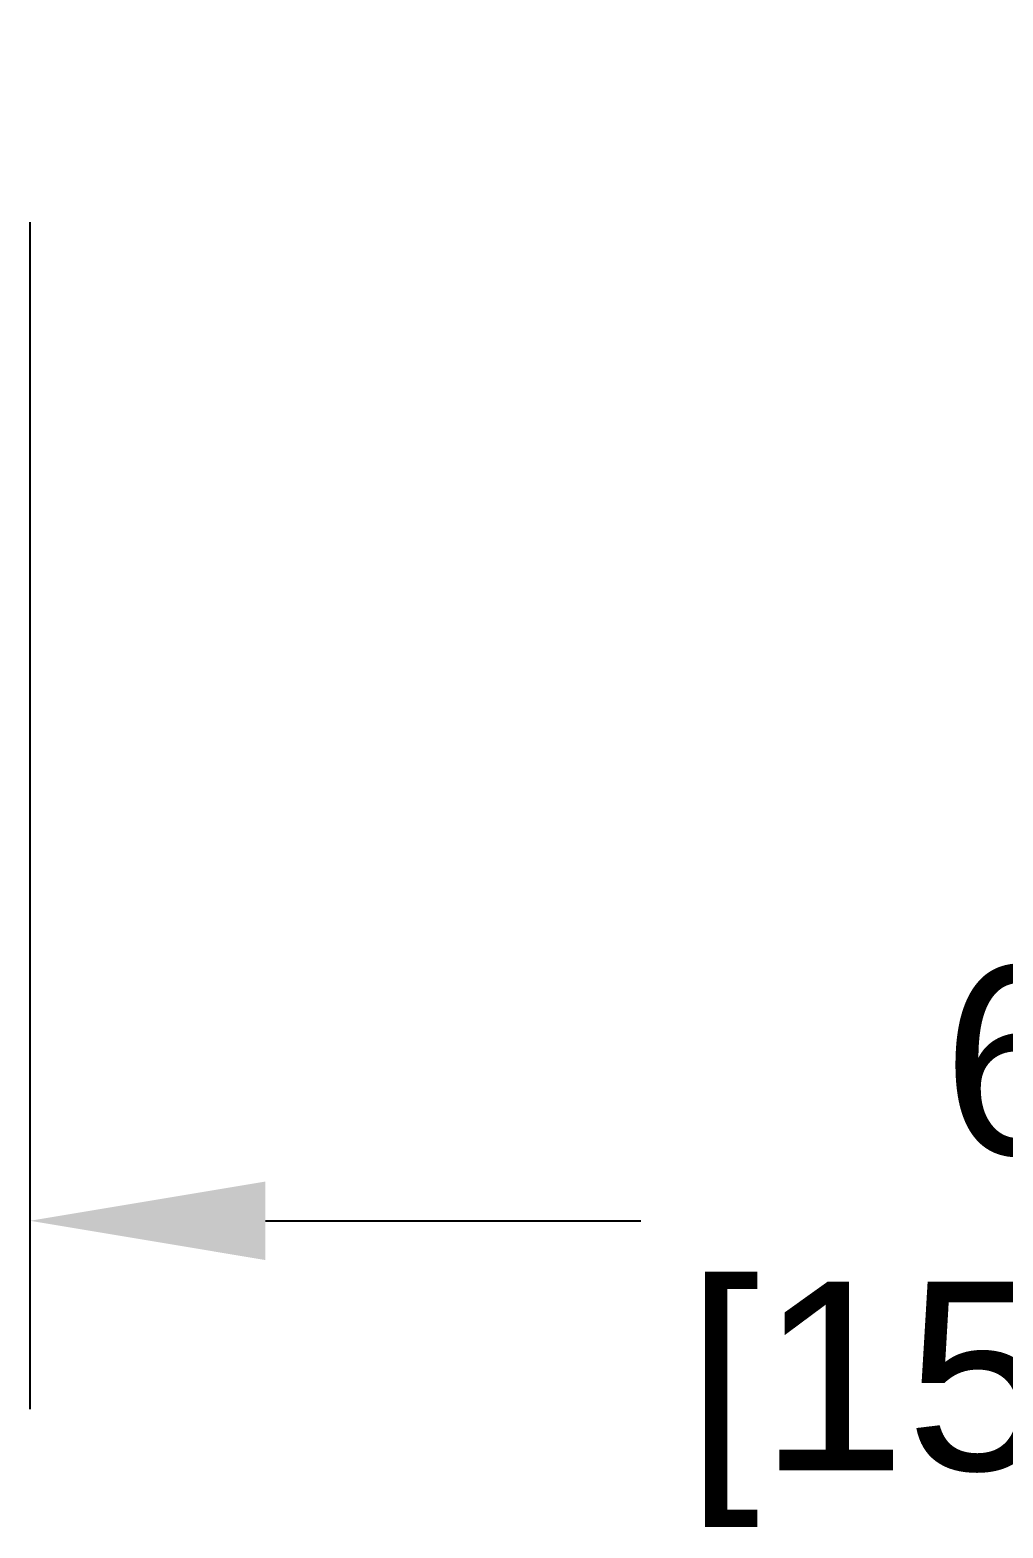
# Model space of a CAD drawing. Header units: inches. Extents: x 5 to 105, y 0 to 80.
# Drawn here: x 94.108 to 96.691, y 0.336 to 4.311 of the extents above; entities that cross this region are included whole.
import ezdxf

# ---------------------------------------------------------------- set-up
doc = ezdxf.new("R2010")
doc.units = ezdxf.units.IN
doc.header["$MEASUREMENT"] = 0
doc.layers.add('DIM', color=1, linetype='Continuous')
doc.styles.add('Arial', font='arial.ttf')
doc.dimstyles.new('ANSI & Metric .50 Stacked', dxfattribs={"dimscale": 2.666667, "dimtxt": 0.5, "dimasz": 0.625, "dimexe": 0.5, "dimexo": 0.5, "dimgap": 0.166667, "dimtad": 0, "dimtih": 1, "dimtoh": 1, "dimzin": 4, "dimdsep": 46, "dimtxsty": 'Arial', "dimcen": 0.25, "dimadec": 0, "dimazin": 0, "dimtfac": 0.75, "dimtofl": 0, "dimtmove": 0, "dimatfit": 3, "dimfxl": 1, "dimtolj": 1, "dimtzin": 0, "dimarcsym": 0})

# ---------------------------------------------------------------- blocks, each defined once
blk = doc.blocks.new('*D5')
at = {"layer": 'Defpoints', "color": 0, "transparency": 16777216}
for p in [(100.1465, 4.7069), (94.1083, 4.3011), (100.1465, 1.1511)]:
    blk.add_point(p, dxfattribs=at)
at = {"layer": 'DIM', "color": 0, "lineweight": -2, "transparency": 16777216}
for p, q in [((100.1465, 4.2069), (100.1465, 0.6511)), ((94.1083, 3.8011), (94.1083, 0.6511)), ((94.7333, 1.1511), (95.7297, 1.1511)), ((99.5215, 1.1511), (98.6875, 1.1511))]:
    blk.add_line(p, q, dxfattribs=at)
at = {"layer": 'DIM', "color": 0, "transparency": 16777216}
for points in [[(94.7333, 1.2552), (94.7333, 1.0469), (94.1083, 1.1511)], [(99.5215, 1.2552), (99.5215, 1.0469), (100.1465, 1.1511)]]:
    blk.add_solid(points, dxfattribs=at)
at = {"layer": 'DIM', "color": 0, "transparency": 16777216, "char_height": 0.5, "attachment_point": 5, "style": 'Arial'}
for s, insert in [('\\A1;6.04', (97.2086, 1.573)), ('\\A1;[153mm]', (97.2086, 0.664))]:
    blk.add_mtext(s, dxfattribs=dict(at, insert=insert))

msp = doc.modelspace()

# ---------------------------------------------------------------- dimensions: what is measured, and where the dimension line sits
at = {"layer": 'DIM'}
dim = msp.add_linear_dim(base=(100.1465, 1.1511), p1=(94.1083, 4.3011), p2=(100.1465, 4.7069), angle=180, dimstyle='ANSI & Metric .50 Stacked', override={"dimpost": '\\X'}, dxfattribs=at)
dim.commit()
dim.dimension.update_dxf_attribs({"geometry": '*D5', "text_midpoint": (97.2086, 1.1511), "dimtype": 160})

doc.saveas('drawing.dxf')
